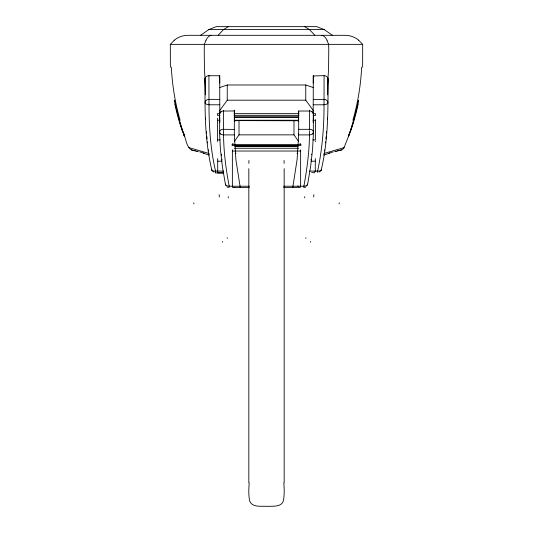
<?xml version="1.0" encoding="UTF-8"?>
<svg xmlns="http://www.w3.org/2000/svg" width="533" height="533" viewBox="0 0 533 533"><rect width="100%" height="100%" fill="white"/><g stroke="black" fill="none" stroke-linecap="round" stroke-linejoin="round"><path stroke-width="0.8" d="M223.594 171.086L215.552 171.086C210.375 148.907 208.989 126.035 208.983 103.315M208.969 99.511L208.923 75.32M208.969 104.794L219.769 104.794L219.869 113.083M217.737 172.459L217.737 172.772M219.696 76.446L219.703 75.32M223.534 110.524L223.54 129.432M223.534 111.044L234.313 110.957M229.23 186.323C225.852 168.754 223.54 150.899 223.547 132.983M234.313 110.771L234.313 110.131M234.32 129.712L234.333 134.363M284.169 168.675L284.169 482.771M298.673 133.57L298.687 110.971M303.77 186.903C307.108 168.468 309.68 149.76 309.46 130.965M309.466 110.684L309.46 129.939M313.304 75.646L313.304 75.313M313.244 99.564L313.131 113.083M306.702 185.397A3.898 2.585 1.9 0 0 307.648 184.132L310.592 166.736L312.565 149.413L313.324 135.329L313.391 113.935A3.924 2.845 -0.2 0 0 312.684 112.31M324.031 100.317L324.031 100.697M208.983 102.969L208.983 102.576M215.552 171.373L215.552 172.725M223.54 129.519L223.547 132.584M229.23 186.597L229.23 187.256M303.77 187.296L303.77 187.096M313.304 76.039L313.304 76.446M313.304 75.979L324.084 75.646A3.924 3.405 0.3 0 1 328.008 79.084C328.075 109.338 328.348 140.006 321.299 169.627A3.824 3.191 5.7 0 1 321.053 170.427M315.303 161.093L315.316 158.581M317.448 172.139L317.448 172.286M208.969 99.651L208.976 101.963M309.466 110.631L309.466 110.171M313.297 75.746L313.244 99.378L324.031 99.378A3.924 3.305 0 0 1 327.955 102.709A3.878 2.065 5.4 0 1 327.948 102.829L327.942 102.896A3.924 1.952 0.3 0 1 324.031 104.661C324.091 127.207 322.218 149.84 317.448 171.866M315.356 141.565L315.363 140.892M315.276 171.133L315.303 161.193L311.172 161.193M324.084 75.746L324.031 99.838M298.667 133.75L298.667 134.396M300.632 186.33L300.632 186.37A3.558 1.832 54.3 0 1 299.753 187.543L283.683 187.623M313.231 104.794L324.031 104.794M313.237 83.008L313.304 76.725M328.008 79.084L327.695 94.861M298.667 134.529L297.121 159.454L292.824 187.05M324.031 101.09L324.024 104.102M315.269 171.34L314.21 172.872L311.665 172.425M226.758 186.004A3.971 2.985 -0.5 0 1 225.446 184.411L222.468 167.155L220.435 149.413L219.676 135.329L219.609 113.895A3.924 2.845 0.2 0 1 220.316 112.31M326.462 133.27L326.489 131.738M315.423 119.665L315.416 120.098M298.68 129.332L309.46 129.319A3.924 2.845 -8.3 0 1 313.344 132.204M248.858 163.398L248.958 160.446M184.052 134.043L184.425 136.335L184.092 135.415M298.653 134.902L309.46 134.902M184.052 134.089L184.185 135.515M174.311 40.275L170.32 44.366L170.36 67.278M313.151 122.43L313.391 113.935A3.924 2.672 7.8 0 0 311.918 112.01M362.64 67.278L362.68 44.366L358.689 40.275M298.353 121.357L298.687 111.011L309.466 111.044M327.575 85.786L328.575 68.717L328.768 50.129L328.648 44.366L326.995 40.275M249.178 482.958C248.738 488.934 248.465 495.064 249.671 500.973C252.316 507.936 261.576 505.83 267.466 506.35C273.016 506.037 282.09 507.323 283.543 500.114C284.422 494.451 284.296 488.654 283.822 482.958M326.236 136.162L325.949 138.9M311.705 154.27L311.645 154.75M325.476 142.917L325.596 141.911M310.992 159.993L311.085 159.3M324.331 150.939L324.49 149.94M323.791 154.197L323.864 153.777M358.682 100.271L357.923 104.015M358.582 100.777L357.903 101.983M349.968 132.444L348.575 136.335L348.948 134.076M307.648 184.132L307.588 184.351A3.971 2.985 0.5 0 1 306.242 186.004M353.745 120.645L349.308 134.323L343.818 148.201L342.206 149.74L335.81 151.459M206.005 40.275L204.352 44.366L204.232 50.129L204.425 68.717L205.425 85.786M299.932 143.27L300.852 144.57L300.852 145.562L232.148 145.562L232.148 144.57L233.068 143.27M234.44 141.332L239.017 134.856L239.017 120.611L298.56 120.758M219.296 111.097L227.245 100.191L227.245 84.987L305.755 84.987L313.304 87.552M218.17 35.265L223.494 29.601L228.324 26.65M312.478 133.943L312.691 133.743A3.918 2.738 0.5 0 0 313.384 132.204M200.628 35.265L208.749 29.601L216.258 26.65L316.742 26.65L324.251 29.601L332.372 35.265M305.782 187.063L304.43 187.569M219.696 87.552L227.245 84.987M323.798 155.016L329.814 153.178M344.111 147.588L324.73 153.257M328.981 153.124L333.272 151.898M334.697 151.505L336.123 151.119M337.549 150.739L341.673 149.906M234.367 145.889L238.064 146.435L240.416 145.875M238.064 146.435L294.949 146.435L298.64 145.889M234.44 120.758L239.017 120.611M291.924 146.042L296.861 145.929L236.139 145.929L241.076 146.042M208.749 29.601L324.251 29.601M170.32 44.366L362.68 44.366M208.916 75.746L219.703 75.746L219.743 87.565L219.756 99.378L208.969 99.378A3.924 3.305 0 0 0 205.045 102.709C205.145 125.148 206.577 147.728 211.701 169.627A3.824 3.191 -5.7 0 0 211.947 170.427M219.023 76.965L219.703 76.965L219.763 83.008M313.297 76.965L313.977 76.965M227.245 100.191L305.755 100.191L313.704 111.097M219.922 113.662L217.431 113.662L217.431 115.341L219.922 115.341M234.06 113.662L298.94 113.662M313.078 113.662L315.569 113.662L315.569 115.341L313.078 115.341M234.06 115.341L298.94 115.341M234.333 116.74L298.667 116.74M234.373 117.487L298.627 117.487M217.551 118.179L217.584 120.225L219.882 120.245M234.4 120.245L298.6 120.245M313.118 120.245L315.416 120.225L315.369 139.912L312.884 139.912M234.32 129.412L223.54 129.319A3.924 2.845 8.3 0 0 219.656 132.204M223.54 134.902L234.347 134.902L235.919 159.853L240.183 187.063M239.017 134.856L293.983 134.856L298.56 141.332M217.584 120.245L217.631 139.912L220.116 139.912M232.148 144.57L300.852 144.57M234.5 148.254L298.5 148.254M232.368 151.032L300.632 151.032M235.28 153.291L236.012 153.291M296.988 153.291L297.72 153.291M217.697 161.193L221.828 161.193M309.406 171.086L317.448 171.086A3.924 2.085 8 0 0 321.326 169.634M215.559 172.912L223.753 172.912M217.737 172.945L223.52 172.945M229.23 186.237L249.431 186.217M283.569 186.217L303.77 186.237M249.317 187.623L233.227 187.583M182.832 131.891C186.59 138.134 185.744 150.879 195.451 150.739M233.247 187.583L233.261 187.589A3.551 1.792 -56.5 0 1 232.381 186.357L232.368 186.33M292.597 145.875L294.949 146.435M191.327 149.906L197.19 151.459M196.877 151.119L198.303 151.505M228.57 187.569L227.218 187.063M199.728 151.898L204.019 153.124M208.31 153.271L188.889 147.588M203.186 153.178L209.203 155.016M304.676 26.65L309.506 29.601L314.83 35.265M220.522 133.943L220.309 133.743A3.918 2.738 -0.5 0 1 219.616 132.204M184.398 136.248L184.298 135.955M184.365 136.168L184.258 135.868M184.118 135.502L179.255 120.645M225.359 184.151L225.366 184.171A3.898 2.585 -1.9 0 0 226.298 185.397M175.077 104.015L174.271 100.051M209.209 154.197L209.136 153.777M208.51 149.94L208.669 150.939M221.915 159.3L222.008 159.993M207.404 141.911L207.524 142.917M221.468 155.723L221.295 154.27M207.051 138.9L206.764 136.162M234.647 121.357L234.327 111.004L234.32 129.319M284.042 160.446L284.142 163.398M219.849 122.43L219.609 113.935A3.924 2.672 -7.8 0 1 221.082 112.01M205.305 94.861L204.992 79.084A3.924 3.405 -0.3 0 1 208.916 75.659M234.347 134.902L234.333 134.456M206.537 133.27L206.511 131.738M217.644 141.352L217.637 139.952M217.731 172.645L217.691 158.581M219.769 104.774L219.756 99.564M204.992 79.084L205.045 102.709A3.878 2.065 -5.4 0 0 205.052 102.829L205.065 102.929A3.924 1.952 -0.3 0 0 208.969 104.661M315.276 171.253L315.276 170.8M305.755 84.987L305.755 100.191M300.632 149.826L300.632 186.217M293.983 120.611L293.983 134.856M248.831 168.675L248.831 482.771M232.368 149.826L232.368 186.217M304.736 196.69A162.871 14.697 -83.9 0 1 304.703 197.923M306.528 185.604A3.918 2.412 7.6 0 1 303.77 186.09M292.777 187.243A3.978 0.406 -83.7 0 1 292.644 187.569M292.457 187.463A3.978 0.406 -83.7 0 1 292.43 187.31M298.8 186.543A6.956 2.598 47.4 0 1 297.774 185.95M234.926 187.183A6.956 3.571 -54.6 0 1 233.787 187.529M228.297 197.923A162.871 14.697 83.9 0 1 228.264 196.69M229.23 186.09A3.918 2.412 -7.6 0 1 226.472 185.604M240.356 187.569A3.978 0.406 83.7 0 1 240.223 187.243M240.57 187.31A3.978 0.406 83.7 0 1 240.543 187.463M223.54 134.842A3.924 2.692 -0.7 0 1 220.575 133.936M220.475 112.05A3.924 2.932 -0.1 0 1 223.534 110.951M312.425 133.936A3.924 2.692 0.7 0 1 309.46 134.842M309.466 110.951A3.924 2.932 0.1 0 1 312.525 112.05M215.552 171.08A3.924 2.085 -8 0 1 211.674 169.634M219.329 197.017A153.537 14.791 81.1 0 1 219.15 194.638M213.966 172.006A3.931 3.291 -0.9 0 1 212.001 170.407M313.85 194.638A153.537 14.791 -81.1 0 1 313.671 197.017M320.999 170.407A3.931 3.291 0.9 0 1 319.034 172.006M327.375 78.124A3.924 2.099 3.8 0 1 327.988 79.084M327.562 118.066A187.456 6.989 -86.5 0 1 327.555 119.339M205.012 79.084A3.924 2.099 -3.8 0 1 205.625 78.124M205.445 119.339A187.456 6.989 86.5 0 1 205.438 118.066M227.045 237.718A156.922 2.845 64 0 1 227.371 238.364M305.629 238.364A156.922 2.845 -64 0 1 305.955 237.718M361.647 67.218A201.527 172.346 -89.9 0 1 352.873 120.298M180.127 120.298A201.527 172.346 89.9 0 1 171.353 67.218M310.439 242.122A169.194 1.806 -68.2 0 1 310.712 241.462M357.71 103.955A210.528 184.012 88.9 0 1 349.948 131.791M321.332 35.318A25.011 9.574 -90 0 1 327.022 40.175M205.978 40.175A25.011 9.574 90 0 1 211.668 35.318M358.756 40.175A25.011 23.112 -90 0 0 345.018 35.318L187.982 35.305A25.011 23.112 90 0 0 174.244 40.175M174.498 100.77A5.024 2.765 -0.6 0 0 175.324 101.876A5.024 2.951 1.9 0 1 174.538 100.764M182.646 131.977A210.528 184.458 -88.7 0 1 174.844 104.082M222.288 241.462A169.194 1.806 68.2 0 1 222.561 242.122M183.052 131.791A210.528 184.012 -88.9 0 1 175.29 103.955M193.679 202.886A170.593 2.805 76.6 0 1 193.932 203.919M358.462 100.764A5.024 2.951 -1.9 0 1 357.663 101.876M358.156 104.082A210.528 184.458 88.7 0 1 350.354 131.977M339.068 203.919A170.593 2.805 -76.6 0 1 339.321 202.886"/></g></svg>
